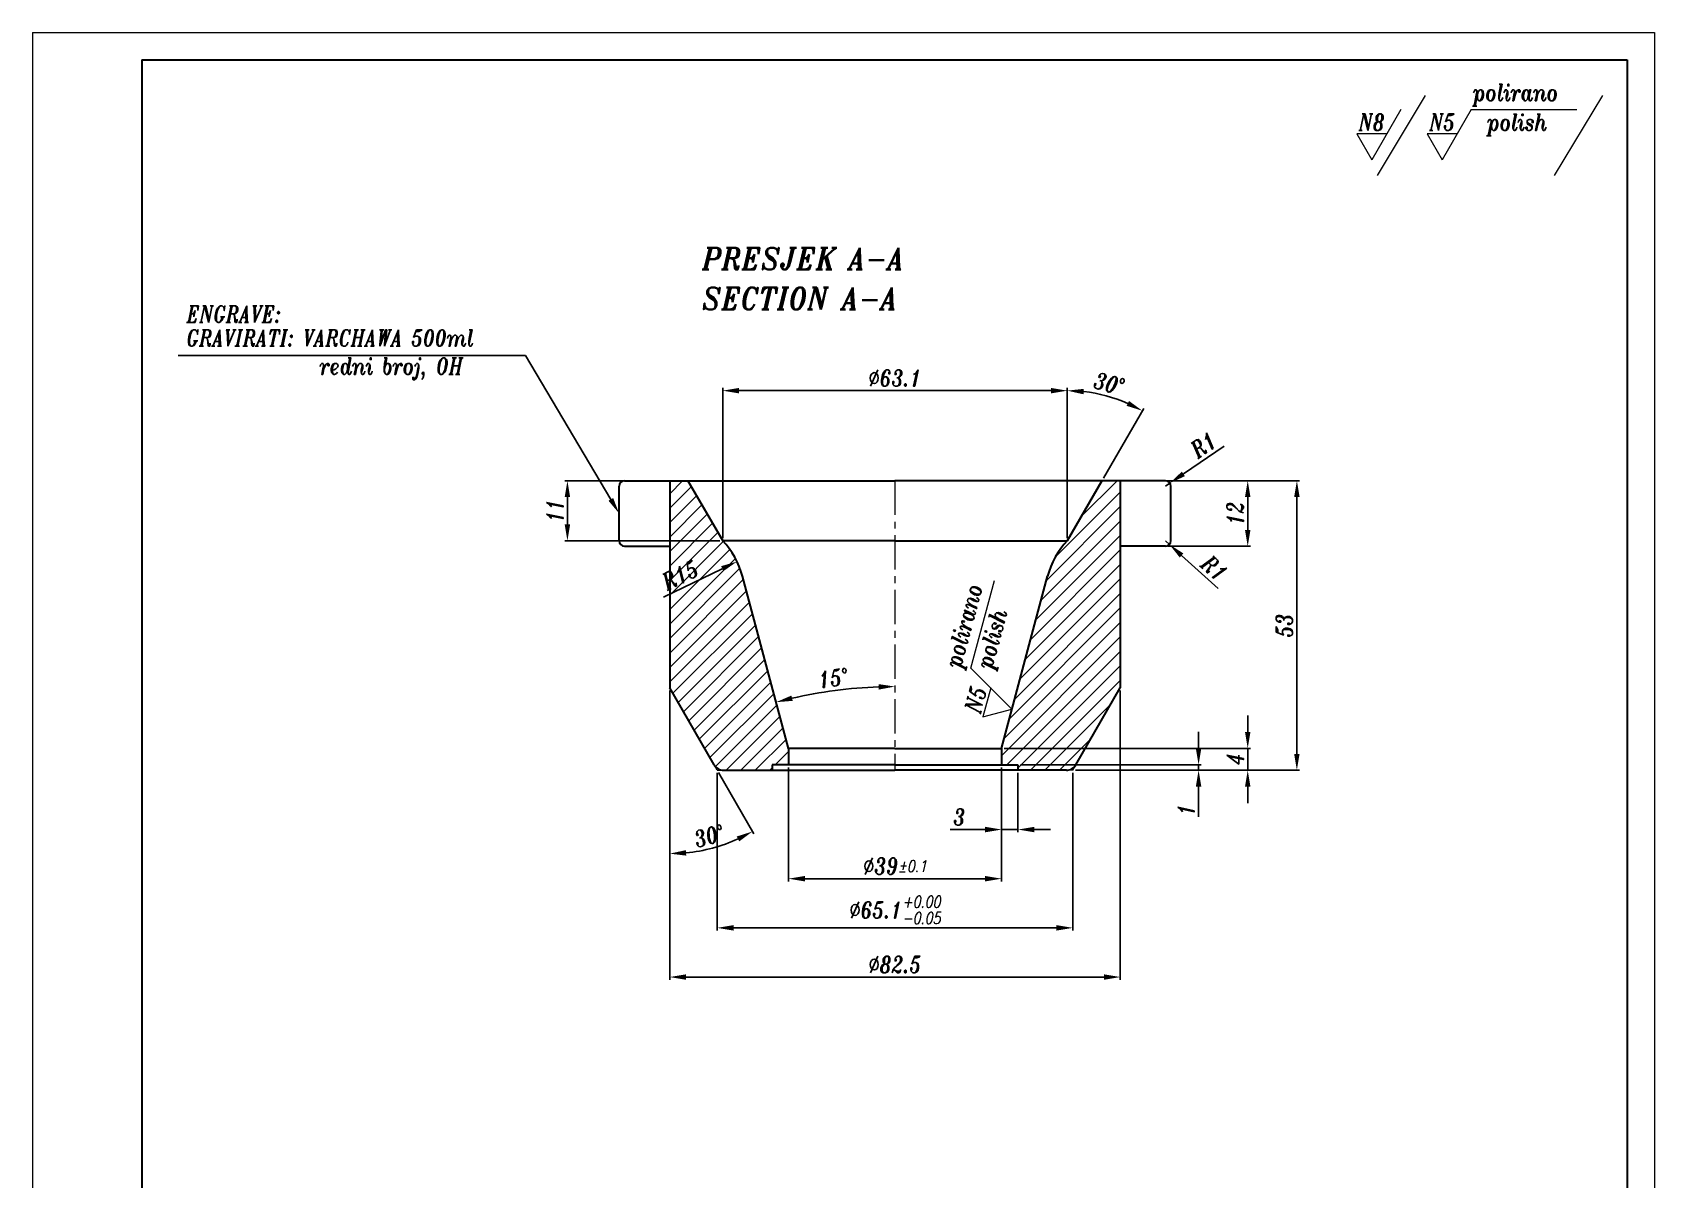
# Model space of a CAD drawing. Extents: x 70 to 367, y 34 to 454.
# Drawn here: x 69.9 to 366.9, y 244 to 454 of the extents above; entities that cross this region are included whole.
import ezdxf
from ezdxf import colors
from ezdxf.entities.mleader import LeaderData, LeaderLine
from ezdxf.math import Vec2, Vec3

# ---------------------------------------------------------------- set-up
doc = ezdxf.new("R2010")
doc.units = 0
doc.header["$LTSCALE"] = 5
doc.header["$MEASUREMENT"] = 0
doc.linetypes.add('CENTER', pattern=[2, 1.25, -0.25, 0.25, -0.25])
doc.linetypes.add('HIDDEN', pattern=[0.375, 0.25, -0.125])
doc.layers.get('0').update_dxf_attribs({"linetype": 'CONTINUOUS', "lineweight": 15})
for name, color, linetype, lineweight in [('1', 1, 'CENTER', 15), ('2', 2, 'HIDDEN', 15), ('3', 3, 'CONTINUOUS', 30), ('8', 250, 'CONTINUOUS', 15), ('ENGLISH', 252, 'CONTINUOUS', 18)]:
    doc.layers.add(name, color=color, linetype=linetype, lineweight=lineweight)
doc.styles.add('ITALICT', font='italict', dxfattribs={"width": 0.8, "height": 3})
doc.styles.get("Standard").update_dxf_attribs({"font": 'isocp.shx', "height": 3})
doc.dimstyles.get("Standard").update_dxf_attribs({"dimtxt": 3, "dimasz": 3, "dimexe": 0.5, "dimexo": 0.5, "dimgap": 0.8, "dimtad": 1, "dimdsep": 46, "dimtxsty": 'ITALICT', "dimcen": 0, "dimadec": 1, "dimazin": 2, "dimtfac": 1, "dimtmove": 0, "dimatfit": 3, "dimfxl": 1, "dimtolj": 1, "dimtzin": 0, "dimarcsym": 0})

# ---------------------------------------------------------------- blocks, each defined once
blk = doc.blocks.new('*D1')
at = {"color": 0, "lineweight": -2, "transparency": 16777216}
for p, q in [((259.43, 378.86), (259.43, 388.95)), ((266.03, 372.4), (273.42, 385.2))]:
    blk.add_line(p, q, dxfattribs=at)
blk.add_arc((259.43, 360.96), 27.48, 66.2571, 83.7429, dxfattribs=at)
at = {"color": 0, "transparency": 16777216}
for points in [[(262.39, 387.78), (262.45, 388.78), (259.43, 388.45)], [(270.72, 386.57), (270.27, 385.68), (273.17, 384.77)]]:
    blk.add_solid(points, dxfattribs=at)
at = {"color": 0, "transparency": 16777216, "insert": (267.13, 389.73), "char_height": 3, "attachment_point": 5, "rotation": 345, "style": 'ITALICT'}
blk.add_mtext('\\A1;30°', dxfattribs=at)
blk = doc.blocks.new('*D2')
at = {"color": 0, "lineweight": -2, "transparency": 16777216}
for p, q in [((196.33, 361.46), (196.33, 388.95)), ((199.33, 388.45), (256.43, 388.45)), ((259.43, 361.46), (259.43, 388.95))]:
    blk.add_line(p, q, dxfattribs=at)
at = {"color": 0, "transparency": 16777216}
for points in [[(199.33, 388.95), (199.33, 387.95), (196.33, 388.45)], [(256.43, 388.95), (256.43, 387.95), (259.43, 388.45)]]:
    blk.add_solid(points, dxfattribs=at)
at = {"color": 0, "transparency": 16777216, "insert": (227.88, 390.75), "char_height": 3, "attachment_point": 5, "style": 'ITALICT'}
blk.add_mtext('\\A1;%%c63.1', dxfattribs=at)
blk = doc.blocks.new('*D3')
at = {"color": 0, "lineweight": -2, "transparency": 16777216}
for p, q in [((277.87, 371.96), (292.96, 371.96)), ((292.46, 368.96), (292.46, 362.96)), ((277.87, 359.96), (292.96, 359.96))]:
    blk.add_line(p, q, dxfattribs=at)
at = {"color": 0, "transparency": 16777216}
for points in [[(291.96, 368.96), (292.96, 368.96), (292.46, 371.96)], [(291.96, 362.96), (292.96, 362.96), (292.46, 359.96)]]:
    blk.add_solid(points, dxfattribs=at)
at = {"color": 0, "transparency": 16777216, "insert": (290.16, 365.96), "char_height": 3, "attachment_point": 5, "rotation": 90, "style": 'ITALICT'}
blk.add_mtext('\\A1;12', dxfattribs=at)
blk = doc.blocks.new('*D4')
at = {"color": 0, "lineweight": -2, "transparency": 16777216}
for p, q in [((283.46, 322.96), (283.46, 325.96)), ((250.88, 319.96), (283.96, 319.96)), ((260.93, 318.96), (283.96, 318.96)), ((283.46, 319.96), (283.46, 318.96)), ((283.46, 315.96), (283.46, 310.45))]:
    blk.add_line(p, q, dxfattribs=at)
at = {"color": 0, "transparency": 16777216}
for points in [[(282.96, 322.96), (283.96, 322.96), (283.46, 319.96)], [(282.96, 315.96), (283.96, 315.96), (283.46, 318.96)]]:
    blk.add_solid(points, dxfattribs=at)
at = {"color": 0, "transparency": 16777216, "insert": (281.16, 311.71), "char_height": 3, "attachment_point": 5, "rotation": 90, "style": 'ITALICT'}
blk.add_mtext('\\A1;1', dxfattribs=at)
blk = doc.blocks.new('*D5')
at = {"color": 0, "lineweight": -2, "transparency": 16777216}
for p, q in [((292.46, 325.96), (292.46, 328.96)), ((247.88, 322.96), (292.96, 322.96)), ((292.46, 318.96), (292.46, 322.96)), ((260.93, 318.96), (292.96, 318.96)), ((292.46, 315.96), (292.46, 312.96))]:
    blk.add_line(p, q, dxfattribs=at)
at = {"color": 0, "transparency": 16777216}
for points in [[(291.96, 325.96), (292.96, 325.96), (292.46, 322.96)], [(291.96, 315.96), (292.96, 315.96), (292.46, 318.96)]]:
    blk.add_solid(points, dxfattribs=at)
at = {"color": 0, "transparency": 16777216, "insert": (290.16, 320.96), "char_height": 3, "attachment_point": 5, "rotation": 90, "style": 'ITALICT'}
blk.add_mtext('\\A1;4', dxfattribs=at)
blk = doc.blocks.new('*D6')
at = {"color": 0, "lineweight": -2, "transparency": 16777216}
for p, q in [((277.87, 371.96), (301.96, 371.96)), ((301.46, 368.96), (301.46, 321.96)), ((260.93, 318.96), (301.96, 318.96))]:
    blk.add_line(p, q, dxfattribs=at)
at = {"color": 0, "transparency": 16777216}
for points in [[(300.96, 368.96), (301.96, 368.96), (301.46, 371.96)], [(300.96, 321.96), (301.96, 321.96), (301.46, 318.96)]]:
    blk.add_solid(points, dxfattribs=at)
at = {"color": 0, "transparency": 16777216, "insert": (299.16, 345.46), "char_height": 3, "attachment_point": 5, "rotation": 90, "style": 'ITALICT'}
blk.add_mtext('\\A1;53', dxfattribs=at)
blk = doc.blocks.new('*D7')
at = {"color": 0, "lineweight": -2, "transparency": 16777216}
for p, q in [((208.38, 319.46), (208.38, 298.6)), ((247.38, 319.46), (247.38, 298.6)), ((211.38, 299.1), (244.38, 299.1))]:
    blk.add_line(p, q, dxfattribs=at)
at = {"color": 0, "transparency": 16777216}
for points in [[(211.38, 299.6), (211.38, 298.6), (208.38, 299.1)], [(244.38, 299.6), (244.38, 298.6), (247.38, 299.1)]]:
    blk.add_solid(points, dxfattribs=at)
at = {"color": 0, "transparency": 16777216, "insert": (227.88, 301.4), "char_height": 3, "attachment_point": 5, "style": 'ITALICT'}
blk.add_mtext('\\A1;%%c39{}{\\H0.71x;\\C3;%%p0.1}', dxfattribs=at)
blk = doc.blocks.new('*D8')
at = {"color": 0, "lineweight": -2, "transparency": 16777216}
for p, q in [((195.33, 318.46), (195.33, 289.6)), ((260.43, 318.46), (260.43, 289.6)), ((198.33, 290.1), (257.43, 290.1))]:
    blk.add_line(p, q, dxfattribs=at)
at = {"color": 0, "transparency": 16777216}
for points in [[(198.33, 290.6), (198.33, 289.6), (195.33, 290.1)], [(257.43, 290.6), (257.43, 289.6), (260.43, 290.1)]]:
    blk.add_solid(points, dxfattribs=at)
at = {"color": 0, "transparency": 16777216, "insert": (227.88, 293.38), "char_height": 3, "attachment_point": 5, "style": 'ITALICT'}
blk.add_mtext('\\A1;%%c65.1{}{\\H0.71x;\\C3;\\S+0.00^ -0.05;}', dxfattribs=at)
blk = doc.blocks.new('*D9')
at = {"color": 0, "lineweight": -2, "transparency": 16777216}
for p, q in [((177.88, 371.96), (167.4, 371.96)), ((167.9, 363.96), (167.9, 368.96)), ((195.83, 360.96), (167.4, 360.96))]:
    blk.add_line(p, q, dxfattribs=at)
at = {"color": 0, "transparency": 16777216}
for points in [[(167.4, 368.96), (168.4, 368.96), (167.9, 371.96)], [(167.4, 363.96), (168.4, 363.96), (167.9, 360.96)]]:
    blk.add_solid(points, dxfattribs=at)
at = {"color": 0, "transparency": 16777216, "insert": (165.6, 366.46), "char_height": 3, "attachment_point": 5, "rotation": 90, "style": 'ITALICT'}
blk.add_mtext('\\A1;11', dxfattribs=at)
blk = doc.blocks.new('*D11')
at = {"color": 0, "lineweight": -2, "transparency": 16777216}
for p, q in [((186.63, 333.53), (186.63, 280.6)), ((269.13, 333.53), (269.13, 280.6)), ((189.63, 281.1), (266.13, 281.1))]:
    blk.add_line(p, q, dxfattribs=at)
at = {"color": 0, "transparency": 16777216}
for points in [[(189.63, 281.6), (189.63, 280.6), (186.63, 281.1)], [(266.13, 281.6), (266.13, 280.6), (269.13, 281.1)]]:
    blk.add_solid(points, dxfattribs=at)
at = {"color": 0, "transparency": 16777216, "insert": (227.88, 283.4), "char_height": 3, "attachment_point": 5, "style": 'ITALICT'}
blk.add_mtext('\\A1;%%c82.5', dxfattribs=at)
blk = doc.blocks.new('*D15')
at = {"color": 0, "lineweight": -2, "transparency": 16777216}
for p, q in [((186.63, 333.53), (186.63, 303.19)), ((195.58, 318.53), (202.05, 307.32))]:
    blk.add_line(p, q, dxfattribs=at)
blk.add_arc((186.63, 334.03), 30.35, 275.6663, 294.3337, dxfattribs=at)
at = {"color": 0, "transparency": 16777216}
for points in [[(198.9, 306.83), (199.36, 305.94), (201.8, 307.75)], [(189.65, 303.33), (189.6, 304.33), (186.63, 303.69)]]:
    blk.add_solid(points, dxfattribs=at)
at = {"color": 0, "transparency": 16777216, "insert": (193.89, 306.94), "char_height": 3, "attachment_point": 5, "rotation": 15, "style": 'ITALICT'}
blk.add_mtext('\\A1;30°', dxfattribs=at)
blk = doc.blocks.new('*D16')
at = {"color": 0, "lineweight": -2, "transparency": 16777216}
for p, q in [((277.38, 360.96), (278.12, 360.29)), ((287.07, 352.21), (280.35, 358.28))]:
    blk.add_line(p, q, dxfattribs=at)
at = {"color": 0, "transparency": 16777216}
blk.add_solid([(280.68, 358.65), (280.01, 357.91), (278.12, 360.29)], dxfattribs=at)
at = {"color": 0, "transparency": 16777216, "insert": (286.36, 355.95), "char_height": 3, "attachment_point": 5, "rotation": 317.9257, "style": 'ITALICT'}
blk.add_mtext('\\A1;R1', dxfattribs=at)
blk = doc.blocks.new('*D17')
at = {"color": 0, "lineweight": -2, "transparency": 16777216}
for p, q in [((288.17, 378.31), (280.68, 373.22)), ((277.38, 370.96), (278.2, 371.53))]:
    blk.add_line(p, q, dxfattribs=at)
at = {"color": 0, "transparency": 16777216}
blk.add_solid([(280.4, 373.63), (280.96, 372.8), (278.2, 371.53)], dxfattribs=at)
at = {"color": 0, "transparency": 16777216, "insert": (284.37, 378.51), "char_height": 3, "attachment_point": 5, "rotation": 34.2608, "style": 'ITALICT'}
blk.add_mtext('\\A1;R1', dxfattribs=at)
blk = doc.blocks.new('*D18')
at = {"color": 0, "lineweight": -2, "transparency": 16777216}
for p, q in [((247.38, 319.46), (247.38, 307.6)), ((250.38, 318.46), (250.38, 307.6)), ((244.38, 308.1), (237.95, 308.1)), ((250.38, 308.1), (247.38, 308.1)), ((253.38, 308.1), (256.38, 308.1))]:
    blk.add_line(p, q, dxfattribs=at)
at = {"color": 0, "transparency": 16777216}
for points in [[(244.38, 308.6), (244.38, 307.6), (247.38, 308.1)], [(253.38, 308.6), (253.38, 307.6), (250.38, 308.1)]]:
    blk.add_solid(points, dxfattribs=at)
at = {"color": 0, "transparency": 16777216, "insert": (239.66, 310.4), "char_height": 3, "attachment_point": 5, "style": 'ITALICT'}
blk.add_mtext('\\A1;3', dxfattribs=at)
blk = doc.blocks.new('*D19')
at = {"color": 0, "lineweight": -2, "transparency": 16777216}
blk.add_arc((227.88, 250.06), 84.22, 92.0411, 102.9335, dxfattribs=at)
at = {"color": 0, "transparency": 16777216}
for points in [[(224.87, 334.72), (224.89, 333.72), (227.88, 334.28)], [(209.15, 331.66), (208.91, 332.63), (206.11, 331.42)]]:
    blk.add_solid(points, dxfattribs=at)
at = {"color": 0, "transparency": 16777216, "insert": (216.6, 335.84), "char_height": 3, "attachment_point": 5, "rotation": 7.4873, "style": 'ITALICT'}
blk.add_mtext('\\A1;15°', dxfattribs=at)
blk = doc.blocks.new('A$C0FD72C1E')
for p, q in [((4.36, 12.08), (-0.96, 2.86)), ((8.79, 14.65), (0, 0)), ((17.26, 12.08), (11.94, 2.86)), ((17.26, 12.08), (36.56, 12.08)), ((41.25, 14.65), (32.45, 0)), ((-3.7, 7.62), (-0.96, 2.86)), ((1.79, 7.62), (-3.7, 7.62)), ((9.19, 7.62), (11.94, 2.86)), ((14.69, 7.62), (9.19, 7.62))]:
    blk.add_line(p, q)
at = {"style": 'ITALICT', "width": 0.8}
for s, p in [('polirano', (17.55, 13.67)), ('N8', (-3.32, 8.24)), ('N5', (9.58, 8.24))]:
    blk.add_text(s, height=3, dxfattribs=at).set_placement(p)
at = {"layer": 'ENGLISH', "style": 'ITALICT', "width": 0.8}
blk.add_text('polish', height=3, dxfattribs=at).set_placement((20.16, 8.23))
blk = doc.blocks.new('A$C06FE1C3C')
for p, q in [((-9.22, 5.32), (-9.22, 21.93)), ((-9.22, 5.32), (0, 0)), ((-4.76, 2.75), (-4.76, -2.75)), ((-4.76, -2.75), (0, 0))]:
    blk.add_line(p, q)
at = {"style": 'ITALICT', "width": 0.8}
for s, p in [('polirano', (-11.02, 4.68)), ('N5', (-5.38, -2.36))]:
    blk.add_text(s, height=3, rotation=90, dxfattribs=at).set_placement(p)
at = {"layer": 'ENGLISH', "style": 'ITALICT', "width": 0.8}
blk.add_text('polish', height=3, rotation=90, dxfattribs=at).set_placement((-5.45, 6.02))
blk = doc.blocks.new('*D23')
at = {"color": 0, "lineweight": -2, "transparency": 16777216}
blk.add_line((185.52, 350.67), (196.25, 355.86), dxfattribs=at)
at = {"color": 0, "transparency": 16777216}
blk.add_solid([(196.03, 356.31), (196.47, 355.41), (198.95, 357.16)], dxfattribs=at)
at = {"color": 0, "transparency": 16777216, "insert": (188.54, 354.68), "char_height": 3, "attachment_point": 5, "rotation": 25.7952, "style": 'ITALICT'}
blk.add_mtext('\\A1;R15', dxfattribs=at)

msp = doc.modelspace()

# ---------------------------------------------------------------- hatches: boundary and pattern name
at = {"layer": '8'}
h = msp.add_hatch(dxfattribs=at)
h.set_pattern_fill('ANSI31', color=256, scale=15)
h.paths.add_polyline_path([(269.126, 371.964), (265.777, 371.964), (259.426, 360.964, 0.1251496), (255.814, 354.512), (247.376, 322.964), (247.376, 319.964), (250.376, 319.964), (250.376, 318.964), (259.271, 318.964, 0.2679492), (261.003, 319.964), (269.126, 334.032)])
h.paths.add_polyline_path([(199.937, 354.512, 0.1251496), (196.326, 360.964), (189.975, 371.964), (186.626, 371.964), (186.626, 334.032), (194.749, 319.964, 0.2679492), (196.481, 318.964), (205.376, 318.964), (205.376, 319.964), (208.376, 319.964), (208.376, 322.964)])
h.paths.add_polyline_path([(185.547, 350.741), (193.483, 354.576), (191.525, 358.628), (183.589, 354.792)], flags=9)

# ---------------------------------------------------------------- linework, layer by layer
for p, q in [((69.949, 454.026), (366.949, 454.026)), ((69.949, 454.026), (69.949, 34.026)), ((366.949, 454.026), (366.949, 34.026))]:
    msp.add_line(p, q)
at = {"layer": '1'}
msp.add_line((227.876, 371.964), (227.876, 318.964), dxfattribs=at)
at = {"layer": '2'}
for p, q in [((195.326, 318.964), (194.749, 319.964)), ((195.326, 318.964), (196.481, 318.964)), ((260.426, 318.964), (259.271, 318.964)), ((260.426, 318.964), (261.003, 319.964))]:
    msp.add_line(p, q, dxfattribs=at)
at = {"layer": '3'}
for p, q in [((89.949, 449.026), (361.949, 449.026)), ((89.949, 449.026), (89.949, 39.026)), ((361.949, 449.026), (361.949, 39.026)), ((178.376, 371.964), (227.876, 371.964)), ((186.626, 371.964), (186.626, 334.032)), ((189.975, 371.964), (196.326, 360.964)), ((277.376, 371.964), (227.876, 371.964)), ((265.777, 371.964), (259.426, 360.964)), ((269.126, 371.964), (269.126, 334.032)), ((177.376, 360.964), (177.376, 370.964)), ((278.376, 360.964), (278.376, 370.964)), ((178.376, 359.964), (186.626, 359.964)), ((227.876, 360.964), (196.326, 360.964)), ((227.876, 360.964), (259.426, 360.964)), ((277.376, 359.964), (269.126, 359.964)), ((208.376, 322.964), (199.937, 354.512)), ((247.376, 322.964), (255.814, 354.512)), ((194.749, 319.964), (186.626, 334.032)), ((261.003, 319.964), (269.126, 334.032)), ((227.876, 322.964), (208.376, 322.964)), ((208.376, 322.964), (208.376, 319.964)), ((227.876, 322.964), (247.376, 322.964)), ((247.376, 322.964), (247.376, 319.964)), ((196.481, 318.964), (227.876, 318.964)), ((227.876, 319.964), (205.376, 319.964)), ((205.376, 319.964), (205.376, 318.964)), ((227.876, 319.964), (250.376, 319.964)), ((259.271, 318.964), (227.876, 318.964)), ((250.376, 319.964), (250.376, 318.964))]:
    msp.add_line(p, q, dxfattribs=at)
for centre, radius, start, end in [((178.376, 370.964), 1, 90, 180), ((277.376, 370.964), 1, 0, 90), ((178.376, 360.964), 1, 180, 270), ((185.447, 350.637), 15, 14.97455, 43.50838), ((270.305, 350.637), 15, 136.49162, 165.02545), ((277.376, 360.964), 1, 270, 0), ((196.481, 320.964), 2, 210, 270), ((259.271, 320.964), 2, 270, 330)]:
    msp.add_arc(centre, radius, start, end, dxfattribs=at)

# ---------------------------------------------------------------- block references
msp.add_blockref('A$C0FD72C1E', (316.138, 427.859))
at = {"rotation": 345}
msp.add_blockref('A$C06FE1C3C', (249.296, 330.141), dxfattribs=at)

# ---------------------------------------------------------------- texts
at = {"linetype": 'Continuous', "style": 'ITALICT', "width": 0.9}
msp.add_text('PRESJEK A-A', height=4, dxfattribs=at).set_placement((192.563, 410.602))
at = {"style": 'ITALICT', "width": 0.8}
for s, p in [('GRAVIRATI: VARCHAWA 500ml ', (98.189, 396.592)), ('redni broj, OH', (122.505, 391.434))]:
    msp.add_text(s, height=3, dxfattribs=at).set_placement(p)
at = {"layer": 'ENGLISH', "linetype": 'Continuous', "style": 'ITALICT', "width": 0.9}
msp.add_text('SECTION A-A', height=4, dxfattribs=at).set_placement((192.563, 403.321))
at = {"layer": 'ENGLISH', "style": 'ITALICT', "width": 0.8}
msp.add_text('ENGRAVE:', height=3, dxfattribs=at).set_placement((98.184, 400.955))

# ---------------------------------------------------------------- dimensions: what is measured, and where the dimension line sits
dim = msp.add_linear_dim(base=(259.426, 388.448), p1=(196.326, 360.964), p2=(259.426, 360.964), text='%%c<>', dimstyle='Standard')
dim.commit()
dim.dimension.update_dxf_attribs({"geometry": '*D2', "text_midpoint": (227.876, 388.448), "dimtype": 160})
for base, line1, line2, picture, middle in [((268.826, 386.79), ((259.426, 360.964), (259.426, 378.36)), ((265.777, 371.964), (259.426, 360.964)), '*D1', (267.135, 389.733)), ((191.896, 304.146), ((195.326, 318.964), (194.749, 319.964)), ((186.626, 371.964), (186.626, 334.032)), '*D15', (193.885, 306.941)), ((220.548, 333.959), ((208.376, 322.964), (200.27, 353.27)), ((227.876, 371.964), (227.876, 318.964)), '*D19', (216.602, 335.84))]:
    dim = msp.add_angular_dim_2l(base=base, line1=line1, line2=line2, dimstyle='Standard')
    dim.commit()
    dim.dimension.update_dxf_attribs({"geometry": picture, "text_midpoint": middle})
for center, mpoint, picture, middle in [((277.376, 370.964), (278.202, 371.527), '*D17', (284.37, 378.51)), ((277.376, 360.964), (278.118, 360.293), '*D16', (286.361, 355.951))]:
    dim = msp.add_radius_dim(center=center, mpoint=mpoint, dimstyle='Standard')
    dim.commit()
    dim.dimension.update_dxf_attribs({"geometry": picture, "text_midpoint": middle})
for base, p1, p2, picture, middle in [((167.905, 371.964), (196.326, 360.964), (178.38, 371.964), '*D9', (165.605, 366.464)), ((292.455, 359.964), (277.372, 371.964), (277.372, 359.964), '*D3', (290.155, 365.964))]:
    dim = msp.add_linear_dim(base=base, p1=p1, p2=p2, angle=90, dimstyle='Standard')
    dim.commit()
    dim.dimension.update_dxf_attribs({"geometry": picture, "text_midpoint": middle})
dim = msp.add_linear_dim(base=(301.455, 318.964), p1=(277.372, 371.964), p2=(260.426, 318.964), angle=90, dimstyle='Standard')
dim.commit()
dim.dimension.update_dxf_attribs({"geometry": '*D6', "text_midpoint": (301.455, 345.464), "dimtype": 160})
dim = msp.add_radius_dim(center=(185.447, 350.637), mpoint=(198.952, 357.164), dimstyle='Standard')
dim.commit()
dim.dimension.update_dxf_attribs({"geometry": '*D23', "text_midpoint": (189.537, 352.613), "dimtype": 164})
dim = msp.add_linear_dim(base=(269.126, 281.098), p1=(186.626, 334.032), p2=(269.126, 334.032), dimstyle='Standard', override={"dimpost": '%%c<>', "dimtmove": 0})
dim.commit()
dim.dimension.update_dxf_attribs({"geometry": '*D11', "text_midpoint": (227.876, 281.098), "dimtype": 160})
dim = msp.add_linear_dim(base=(292.455, 322.964), p1=(260.426, 318.964), p2=(247.376, 322.964), angle=90, dimstyle='Standard', override={"dimtmove": 0})
dim.commit()
dim.dimension.update_dxf_attribs({"geometry": '*D5', "text_midpoint": (290.155, 320.964)})
dim = msp.add_linear_dim(base=(283.455, 318.964), p1=(250.376, 319.964), p2=(260.426, 318.964), angle=90, dimstyle='Standard', override={"dimtmove": 0})
dim.commit()
dim.dimension.update_dxf_attribs({"geometry": '*D4', "text_midpoint": (283.455, 311.706), "dimtype": 160})
dim = msp.add_linear_dim(base=(260.426, 290.098), p1=(195.326, 318.964), p2=(260.426, 318.964), text='%%c<>{}{\\H0.71x;\\C3;\\S+0.00^ -0.05;}', dimstyle='Standard', override={"dimtp": 0, "dimtm": 0.05, "dimtdec": 2, "dimtmove": 0, "dimtzin": 0})
dim.commit()
dim.dimension.update_dxf_attribs({"geometry": '*D8', "text_midpoint": (227.876, 290.098), "dimtype": 160})
dim = msp.add_linear_dim(base=(247.376, 299.098), p1=(208.376, 319.964), p2=(247.376, 319.964), text='%%c<>{}{\\H0.71x;\\C3;%%p0.1}', dimstyle='Standard', override={"dimtp": 0.1, "dimtm": 0.1, "dimtdec": 1, "dimtmove": 0, "dimtzin": 0})
dim.commit()
dim.dimension.update_dxf_attribs({"geometry": '*D7', "text_midpoint": (227.876, 301.398)})
dim = msp.add_linear_dim(base=(250.376, 308.098), p1=(247.376, 319.964), p2=(250.376, 318.964), dimstyle='Standard')
dim.commit()
dim.dimension.update_dxf_attribs({"geometry": '*D18', "text_midpoint": (239.662, 308.098), "dimtype": 160})

# ---------------------------------------------------------------- leaders
ml = msp.add_multileader_mtext('Standard')
ml.set_content('', color=256)
ml.set_leader_properties()
ml.build(insert=Vec2(0, 0))
ml.multileader.update_dxf_attribs({"text_right_attachment_type": 6, "dogleg_length": 0.36, "arrow_head_size": 3})
ctx = ml.context
ctx.base_point, ctx.arrow_head_size, ctx.plane_origin = Vec3(94.636, 396.884), 3, Vec3(193.684, 342.892)
ctx.right_attachment, ctx.text_align_type = 6, 2
notes = []
notes.append((ctx, [(0, (1, 1, 0), (160.249, 394.884), (-1, 0), 61.613, [(0, [(177.376, 365.964)], 0, [])])]))
ctx.mtext.insert, ctx.mtext.alignment, ctx.mtext.flow_direction = Vec3(96.636, 398.884), 3, 5
for ctx, leaders in notes:
    for number, flags, end, landing, length, lines in leaders:
        leader = LeaderData()
        leader.index, (leader.has_last_leader_line, leader.has_dogleg_vector, leader.attachment_direction) = number, flags
        leader.last_leader_point, leader.dogleg_vector, leader.dogleg_length = Vec3(end), Vec3(landing), length
        for number, points, colour, breaks in lines:
            line = LeaderLine()
            line.index, line.vertices, line.color, line.breaks = number, Vec3.list(points), colors.encode_raw_color(colour), breaks
            leader.lines.append(line)
        ctx.leaders.append(leader)

doc.saveas('drawing.dxf')
